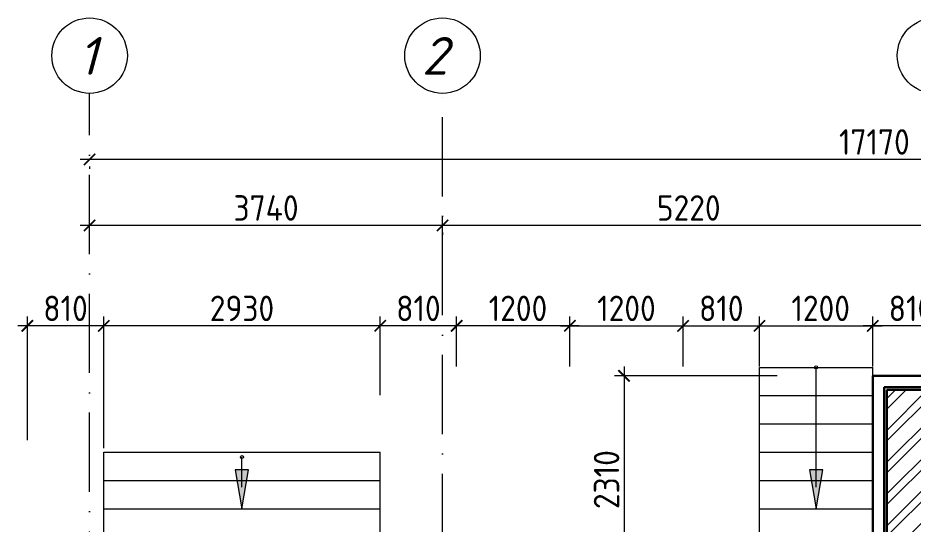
# Model space of a CAD drawing. Header units: millimetres. Extents: x 854812 to 1164625, y 589925 to 823301.
# Drawn here: x 959683 to 969170, y 705563 to 710930 of the extents above; entities that cross this region are included whole.
import ezdxf
from ezdxf.enums import TextEntityAlignment as Align

# ---------------------------------------------------------------- set-up
doc = ezdxf.new("R2010")
doc.units = ezdxf.units.MM
doc.linetypes.add('ACAD_ISO10W100', pattern=[18, 12, -3, 0, -3])
doc.linetypes.add('JIS_08_15', pattern=[17.25, 15, -0.75, 0.75, -0.75])
doc.layers.get('Defpoints').update_dxf_attribs({"color": 40})
for name, color, linetype, lineweight in [('АР_Штрих_материалы', 27, 'Continuous', 9), ('оси', 50, 'JIS_08_15', 9), ('размеры', 215, 'Continuous', 13), ('стены', 172, 'Continuous', 30), ('текст', 7, 'Continuous', 13), ('УКАЗАТЕЛЬ', 6, 'Continuous', 13)]:
    doc.layers.add(name, color=color, linetype=linetype, lineweight=lineweight)
doc.styles.add('GOST 2.304', font='isocpeur.ttf', dxfattribs={"width": 0.9})
doc.styles.add('Isocpeur', font='isocpeui.ttf')
doc.dimstyles.new('1', dxfattribs={"dimscale": 100, "dimtxt": 2.7, "dimasz": 1.2, "dimexe": 1, "dimexo": 1, "dimgap": 0.5, "dimtad": 1, "dimdec": 0, "dimzin": 0, "dimdsep": 46, "dimtxsty": 'GOST 2.304', "dimblk": 'ARCHTICK', "dimcen": 0.09, "dimdle": 1, "dimclrd": 256, "dimclre": 256, "dimclrt": 7, "dimadec": 0, "dimazin": 0, "dimtfac": 1, "dimtdec": 0, "dimtmove": 1, "dimatfit": 3, "dimldrblk": 'ARCHTICK', "dimfxl": 100, "dimtolj": 1, "dimtzin": 0, "dimlwd": 5, "dimlwe": 5, "dimarcsym": 1})

# ---------------------------------------------------------------- blocks, each defined once
blk = doc.blocks.new('_ArchTick')
at = {"color": 0, "linetype": 'ByBlock', "const_width": 0.15}
blk.add_lwpolyline([(-0.5, -0.5), (0.5, 0.5)], dxfattribs=at)
blk = doc.blocks.new('*D141')
at = {"layer": 'Defpoints', "color": 0, "ltscale": 0.1}
for p in [(968742.5, 707665.3), (967542.5, 707412.9), (968742.5, 707412.9)]:
    blk.add_point(p, dxfattribs=at)
at = {"layer": 'размеры', "lineweight": 5, "ltscale": 0.1}
for p, q in [((967542.5, 707512.9), (967542.5, 707765.3)), ((968742.5, 707512.9), (968742.5, 707765.3)), ((967442.5, 707665.3), (968842.5, 707665.3))]:
    blk.add_line(p, q, dxfattribs=at)
at = {"layer": 'размеры', "lineweight": 5, "ltscale": 0.1, "xscale": 120, "yscale": 120, "zscale": 120, "rotation": 180}
blk.add_blockref('_ArchTick', (967542.5, 707665.3), dxfattribs=at)
at = {"layer": 'размеры', "lineweight": 5, "ltscale": 0.1, "xscale": 120, "yscale": 120, "zscale": 120}
blk.add_blockref('_ArchTick', (968742.5, 707665.3), dxfattribs=at)
at = {"layer": 'размеры', "color": 7, "ltscale": 0.1, "insert": (968190.8, 707850.3), "char_height": 270, "attachment_point": 5, "style": 'GOST 2.304'}
blk.add_mtext('\\A1;1200', dxfattribs=at)
blk = doc.blocks.new('*D161')
at = {"layer": 'Defpoints', "color": 0, "ltscale": 0.1}
for p in [(968742.5, 707665.3), (968742.5, 707135.3), (969552.5, 707135.3)]:
    blk.add_point(p, dxfattribs=at)
at = {"layer": 'размеры', "lineweight": 5, "ltscale": 0.1}
for p, q in [((968742.5, 707235.3), (968742.5, 707765.3)), ((969552.5, 707235.3), (969552.5, 707765.3)), ((969652.5, 707665.3), (968642.5, 707665.3))]:
    blk.add_line(p, q, dxfattribs=at)
at = {"layer": 'размеры', "lineweight": 5, "ltscale": 0.1, "xscale": 120, "yscale": 120, "zscale": 120, "rotation": 180}
blk.add_blockref('_ArchTick', (968742.5, 707665.3), dxfattribs=at)
at = {"layer": 'размеры', "lineweight": 5, "ltscale": 0.1, "xscale": 120, "yscale": 120, "zscale": 120}
blk.add_blockref('_ArchTick', (969552.5, 707665.3), dxfattribs=at)
at = {"layer": 'размеры', "color": 7, "ltscale": 0.1, "insert": (969147.5, 707850.3), "char_height": 270, "attachment_point": 5, "style": 'GOST 2.304'}
blk.add_mtext('\\A1;810', dxfattribs=at)
blk = doc.blocks.new('*D162')
at = {"layer": 'Defpoints', "color": 0, "ltscale": 0.1}
for p in [(966732.5, 707665.3), (965532.5, 707135.3), (966732.5, 707135.3)]:
    blk.add_point(p, dxfattribs=at)
at = {"layer": 'размеры', "lineweight": 5, "ltscale": 0.1}
for p, q in [((965532.5, 707235.3), (965532.5, 707765.3)), ((966732.5, 707235.3), (966732.5, 707765.3)), ((965432.5, 707665.3), (966832.5, 707665.3))]:
    blk.add_line(p, q, dxfattribs=at)
at = {"layer": 'размеры', "lineweight": 5, "ltscale": 0.1, "xscale": 120, "yscale": 120, "zscale": 120, "rotation": 180}
blk.add_blockref('_ArchTick', (965532.5, 707665.3), dxfattribs=at)
at = {"layer": 'размеры', "lineweight": 5, "ltscale": 0.1, "xscale": 120, "yscale": 120, "zscale": 120}
blk.add_blockref('_ArchTick', (966732.5, 707665.3), dxfattribs=at)
at = {"layer": 'размеры', "color": 7, "ltscale": 0.1, "insert": (966132.5, 707850.3), "char_height": 270, "attachment_point": 5, "style": 'GOST 2.304'}
blk.add_mtext('\\A1;1200', dxfattribs=at)
blk = doc.blocks.new('*D163')
at = {"layer": 'Defpoints', "color": 0, "ltscale": 0.1}
for p in [(967542.5, 707665.3), (966732.5, 707135.3), (967542.5, 707135.3)]:
    blk.add_point(p, dxfattribs=at)
at = {"layer": 'размеры', "lineweight": 5, "ltscale": 0.1}
for p, q in [((966732.5, 707235.3), (966732.5, 707765.3)), ((967542.5, 707235.3), (967542.5, 707765.3)), ((966632.5, 707665.3), (967642.5, 707665.3))]:
    blk.add_line(p, q, dxfattribs=at)
at = {"layer": 'размеры', "lineweight": 5, "ltscale": 0.1, "xscale": 120, "yscale": 120, "zscale": 120, "rotation": 180}
blk.add_blockref('_ArchTick', (966732.5, 707665.3), dxfattribs=at)
at = {"layer": 'размеры', "lineweight": 5, "ltscale": 0.1, "xscale": 120, "yscale": 120, "zscale": 120}
blk.add_blockref('_ArchTick', (967542.5, 707665.3), dxfattribs=at)
at = {"layer": 'размеры', "color": 7, "ltscale": 0.1, "insert": (967137.5, 707850.3), "char_height": 270, "attachment_point": 5, "style": 'GOST 2.304'}
blk.add_mtext('\\A1;810', dxfattribs=at)
blk = doc.blocks.new('*D164')
at = {"layer": 'Defpoints', "color": 0, "ltscale": 0.1}
for p in [(963522.5, 707665.3), (963522.5, 707135.3), (964332.5, 707135.3)]:
    blk.add_point(p, dxfattribs=at)
at = {"layer": 'размеры', "lineweight": 5, "ltscale": 0.1}
for p, q in [((963522.5, 707235.3), (963522.5, 707765.3)), ((964332.5, 707235.3), (964332.5, 707765.3)), ((964432.5, 707665.3), (963422.5, 707665.3))]:
    blk.add_line(p, q, dxfattribs=at)
at = {"layer": 'размеры', "lineweight": 5, "ltscale": 0.1, "xscale": 120, "yscale": 120, "zscale": 120, "rotation": 180}
blk.add_blockref('_ArchTick', (963522.5, 707665.3), dxfattribs=at)
at = {"layer": 'размеры', "lineweight": 5, "ltscale": 0.1, "xscale": 120, "yscale": 120, "zscale": 120}
blk.add_blockref('_ArchTick', (964332.5, 707665.3), dxfattribs=at)
at = {"layer": 'размеры', "color": 7, "ltscale": 0.1, "insert": (963927.5, 707850.3), "char_height": 270, "attachment_point": 5, "style": 'GOST 2.304'}
blk.add_mtext('\\A1;810', dxfattribs=at)
blk = doc.blocks.new('*D165')
at = {"layer": 'Defpoints', "color": 0, "ltscale": 0.1}
for p in [(959782.5, 707665.3), (960592.5, 707493.4), (959782.5, 706354.6)]:
    blk.add_point(p, dxfattribs=at)
at = {"layer": 'размеры', "lineweight": 5, "ltscale": 0.1}
for p, q in [((959782.5, 706454.6), (959782.5, 707765.3)), ((960592.5, 707593.4), (960592.5, 707765.3)), ((960692.5, 707665.3), (959682.5, 707665.3))]:
    blk.add_line(p, q, dxfattribs=at)
at = {"layer": 'размеры', "lineweight": 5, "ltscale": 0.1, "xscale": 120, "yscale": 120, "zscale": 120, "rotation": 180}
blk.add_blockref('_ArchTick', (959782.5, 707665.3), dxfattribs=at)
at = {"layer": 'размеры', "lineweight": 5, "ltscale": 0.1, "xscale": 120, "yscale": 120, "zscale": 120}
blk.add_blockref('_ArchTick', (960592.5, 707665.3), dxfattribs=at)
at = {"layer": 'размеры', "color": 7, "ltscale": 0.1, "insert": (960187.5, 707850.3), "char_height": 270, "attachment_point": 5, "style": 'GOST 2.304'}
blk.add_mtext('\\A1;810', dxfattribs=at)
blk = doc.blocks.new('*D174')
at = {"layer": 'Defpoints', "color": 0}
for p in [(960442.5, 709453.2), (960442.5, 709430), (977612.5, 709453.2)]:
    blk.add_point(p, dxfattribs=at)
at = {"layer": 'размеры', "lineweight": 5}
for p, q in [((977712.5, 709430), (960342.5, 709430)), ((960442.5, 709353.2), (960442.5, 709330)), ((977612.5, 709353.2), (977612.5, 709330))]:
    blk.add_line(p, q, dxfattribs=at)
at = {"layer": 'размеры', "lineweight": 5, "xscale": 120, "yscale": 120, "zscale": 120, "rotation": 180}
blk.add_blockref('_ArchTick', (960442.5, 709430), dxfattribs=at)
at = {"layer": 'размеры', "lineweight": 5, "xscale": 120, "yscale": 120, "zscale": 120}
blk.add_blockref('_ArchTick', (977612.5, 709430), dxfattribs=at)
at = {"layer": 'размеры', "color": 7, "insert": (968760, 709615), "char_height": 270, "attachment_point": 5, "style": 'GOST 2.304'}
blk.add_mtext('\\A1;17170', dxfattribs=at)
blk = doc.blocks.new('*D178')
at = {"layer": 'Defpoints', "color": 0}
for p in [(964182.5, 708753.2), (969402.5, 708753.2), (964182.5, 708730)]:
    blk.add_point(p, dxfattribs=at)
at = {"layer": 'размеры', "lineweight": 5}
for p, q in [((969502.5, 708730), (964082.5, 708730)), ((964182.5, 708653.2), (964182.5, 708630)), ((969402.5, 708653.2), (969402.5, 708630))]:
    blk.add_line(p, q, dxfattribs=at)
at = {"layer": 'размеры', "lineweight": 5, "xscale": 120, "yscale": 120, "zscale": 120, "rotation": 180}
blk.add_blockref('_ArchTick', (964182.5, 708730), dxfattribs=at)
at = {"layer": 'размеры', "lineweight": 5, "xscale": 120, "yscale": 120, "zscale": 120}
blk.add_blockref('_ArchTick', (969402.5, 708730), dxfattribs=at)
at = {"layer": 'размеры', "color": 7, "insert": (966792.5, 708915), "char_height": 270, "attachment_point": 5, "style": 'GOST 2.304'}
blk.add_mtext('\\A1;5220', dxfattribs=at)
blk = doc.blocks.new('*D179')
at = {"layer": 'Defpoints', "color": 0, "ltscale": 0.1}
for p in [(960442.5, 708730), (960442.5, 708370.6), (964182.5, 708370.6)]:
    blk.add_point(p, dxfattribs=at)
at = {"layer": 'размеры', "lineweight": 5, "ltscale": 0.1}
for p, q in [((960442.5, 708470.6), (960442.5, 708830)), ((964182.5, 708470.6), (964182.5, 708830)), ((964282.5, 708730), (960342.5, 708730))]:
    blk.add_line(p, q, dxfattribs=at)
at = {"layer": 'размеры', "lineweight": 5, "ltscale": 0.1, "xscale": 120, "yscale": 120, "zscale": 120, "rotation": 180}
blk.add_blockref('_ArchTick', (960442.5, 708730), dxfattribs=at)
at = {"layer": 'размеры', "lineweight": 5, "ltscale": 0.1, "xscale": 120, "yscale": 120, "zscale": 120}
blk.add_blockref('_ArchTick', (964182.5, 708730), dxfattribs=at)
at = {"layer": 'размеры', "color": 7, "ltscale": 0.1, "insert": (962312.5, 708915), "char_height": 270, "attachment_point": 5, "style": 'GOST 2.304'}
blk.add_mtext('\\A1;3740', dxfattribs=at)
blk = doc.blocks.new('*D125')
at = {"layer": 'Defpoints', "color": 0, "ltscale": 0.1}
for p in [(960592.5, 707665.3), (963522.5, 706831.8), (960592.5, 706267.3)]:
    blk.add_point(p, dxfattribs=at)
at = {"layer": 'размеры', "lineweight": 5, "ltscale": 0.1}
for p, q in [((960592.5, 706367.3), (960592.5, 707765.3)), ((963522.5, 706931.8), (963522.5, 707765.3)), ((963622.5, 707665.3), (960492.5, 707665.3))]:
    blk.add_line(p, q, dxfattribs=at)
at = {"layer": 'размеры', "lineweight": 5, "ltscale": 0.1, "xscale": 120, "yscale": 120, "zscale": 120, "rotation": 180}
blk.add_blockref('_ArchTick', (960592.5, 707665.3), dxfattribs=at)
at = {"layer": 'размеры', "lineweight": 5, "ltscale": 0.1, "xscale": 120, "yscale": 120, "zscale": 120}
blk.add_blockref('_ArchTick', (963522.5, 707665.3), dxfattribs=at)
at = {"layer": 'размеры', "color": 7, "ltscale": 0.1, "insert": (962057.5, 707850.3), "char_height": 270, "attachment_point": 5, "style": 'GOST 2.304'}
blk.add_mtext('\\A1;2930', dxfattribs=at)
blk = doc.blocks.new('*D192')
at = {"layer": 'Defpoints', "color": 0, "ltscale": 0.1}
for p in [(967829.1, 707135.1), (966106.4, 704825.3), (966552.9, 704825.3)]:
    blk.add_point(p, dxfattribs=at)
at = {"layer": 'размеры', "lineweight": 5, "ltscale": 0.1}
for p, q in [((966106.4, 707235.1), (966106.4, 704725.3)), ((967729.1, 707135.1), (966006.4, 707135.1)), ((966452.9, 704825.3), (966006.4, 704825.3))]:
    blk.add_line(p, q, dxfattribs=at)
at = {"layer": 'размеры', "lineweight": 5, "ltscale": 0.1, "xscale": 120, "yscale": 120, "zscale": 120}
for p, rotation in [((966106.4, 707135.1), 90), ((966106.4, 704825.3), 270)]:
    blk.add_blockref('_ArchTick', p, dxfattribs=dict(at, rotation=rotation))
at = {"layer": 'размеры', "color": 7, "ltscale": 0.1, "insert": (965921.4, 706034.9), "char_height": 270, "attachment_point": 5, "rotation": 90, "style": 'GOST 2.304'}
blk.add_mtext('\\A1;2310', dxfattribs=at)
blk = doc.blocks.new('*D341')
at = {"layer": 'Defpoints', "color": 0, "ltscale": 0.1}
for p in [(964332.5, 707665.3), (964332.5, 707135.3), (965532.5, 707135.3)]:
    blk.add_point(p, dxfattribs=at)
at = {"layer": 'размеры', "lineweight": 5, "ltscale": 0.1}
for p, q in [((964332.5, 707235.3), (964332.5, 707765.3)), ((965532.5, 707235.3), (965532.5, 707765.3)), ((965632.5, 707665.3), (964232.5, 707665.3))]:
    blk.add_line(p, q, dxfattribs=at)
at = {"layer": 'размеры', "lineweight": 5, "ltscale": 0.1, "xscale": 120, "yscale": 120, "zscale": 120, "rotation": 180}
blk.add_blockref('_ArchTick', (964332.5, 707665.3), dxfattribs=at)
at = {"layer": 'размеры', "lineweight": 5, "ltscale": 0.1, "xscale": 120, "yscale": 120, "zscale": 120}
blk.add_blockref('_ArchTick', (965532.5, 707665.3), dxfattribs=at)
at = {"layer": 'размеры', "color": 7, "ltscale": 0.1, "insert": (964982.5, 707850.3), "char_height": 270, "attachment_point": 5, "style": 'GOST 2.304'}
blk.add_mtext('\\A1;1200', dxfattribs=at)

msp = doc.modelspace()

# ---------------------------------------------------------------- hatches: boundary and pattern name
at = {"layer": 'АР_Штрих_материалы', "ltscale": 100}
h = msp.add_hatch(dxfattribs=at)
h.set_pattern_fill('ANSI32', color=256, scale=25, style=0)
h.paths.add_polyline_path([(965292.6, 697505.3), (964782.6, 697505.3), (964782.6, 691545.1), (965292.6, 691545.1), (965292.6, 692055.1), (966142.5, 692055.1), (966142.5, 692565.1), (965292.6, 692565.1), (965292.6, 694735.1), (965172.3, 694735.1), (965032.3, 694735.1), (965032.3, 694875.1), (965172.3, 694875.1), (965292.6, 694875.1), (965292.6, 695005.1), (965292.6, 695255.1), (965172.3, 695255.1), (965032.3, 695255.1), (965032.3, 695395.1), (965172.3, 695395.1), (965292.6, 695395.1)])
h.paths.add_polyline_path([(965032.3, 695135.1), (965172.3, 695135.1), (965172.3, 694995.1), (965032.3, 694995.1)], flags=16)
edge = h.paths.add_edge_path()
edge.add_ellipse((968895.1, 694530.6), major_axis=(-0.1, 300), ratio=0.95522, start_angle=0, end_angle=206.38394)
edge.add_line((969022.5, 694261.9), (969022.5, 694199.4))
edge.add_ellipse((968895.3, 693930.6), major_axis=(-0.1, 300), ratio=0.95522, start_angle=333.59626, end_angle=333.62066, ccw=False)
edge.add_line((969022.6, 694199.3), (969022.8, 693661.9))
edge.add_ellipse((968895.3, 693930.6), major_axis=(-0.1, 300), ratio=0.95522, start_angle=180, end_angle=206.33976)
edge.add_line((969022.5, 693661.7), (969022.5, 693630.6))
edge.add_line((969022.5, 693630.6), (969022.5, 692565.1))
edge.add_line((969022.5, 692565.1), (968042.5, 692565.1))
edge.add_line((968042.5, 692565.1), (968042.5, 692055.1))
edge.add_line((968042.5, 692055.1), (968892.5, 692055.1))
edge.add_line((968892.5, 692055.1), (968892.5, 691405))
edge.add_line((968892.5, 691405), (969402.5, 691405))
edge.add_line((969402.5, 691405), (969402.5, 694365.1))
edge.add_line((969402.5, 694365.1), (969022.6, 694365.1))
edge.add_line((969022.6, 694365.1), (969022.6, 694261.9))
edge = h.paths.add_edge_path()
edge.add_ellipse((968895.1, 694530.6), major_axis=(-0.1, 300), ratio=0.95522, start_angle=333.59626, end_angle=359.96388)
edge.add_line((968895.2, 694830.6), (968895, 694830.6))
edge.add_ellipse((968895.1, 694530.6), major_axis=(-0.1, 300), ratio=0.95522, start_angle=0, end_angle=206.38394)
edge.add_line((969022.5, 694261.9), (969022.5, 694799.3))
edge.add_ellipse((968895.1, 694530.6), major_axis=(-0.1, 300), ratio=0.95522, start_angle=333.59626, end_angle=359.96388, ccw=False)
edge.add_line((969022.4, 694799.3), (969022.6, 694365.1))
edge.add_line((969022.6, 694365.1), (969402.5, 694365.1))
edge.add_line((969402.5, 694365.1), (969402.5, 696545.1))
edge.add_line((969402.5, 696545.1), (969022.5, 696545.1))
edge.add_line((969022.5, 696545.1), (968892.5, 696545.1))
edge.add_line((968892.5, 696545.1), (968892.5, 696425.1))
edge.add_line((968892.5, 696425.1), (969022.5, 696425.1))
edge.add_line((969022.5, 696425.1), (969022.5, 694365.1))
edge.add_line((969022.5, 694365.1), (969022.6, 694365.1))
edge.add_line((969022.6, 694365.1), (969022.4, 694799.3))
edge = h.paths.add_edge_path(flags=16)
edge.add_line((969010.4, 694760.8), (969010.5, 694530.6))
edge.add_line((969010.5, 694530.6), (969010.6, 694300.4))
edge.add_ellipse((968988.6, 694300.3), major_axis=(15.6, 15.6), ratio=1, start_angle=242.77843, end_angle=315.27124, ccw=False)
edge.add_ellipse((968894.7, 694530.5), major_axis=(276.2, 8.2), ratio=0.976714, start_angle=178.26503, end_angle=289.68356, ccw=False)
edge.add_ellipse((968894.7, 694530.6), major_axis=(-276.2, 8.1), ratio=0.976714, start_angle=-109.68356, end_angle=1.73497, ccw=False)
edge.add_ellipse((968988.4, 694760.9), major_axis=(15.6, -15.6), ratio=1, start_angle=44.76657, end_angle=117.25939, ccw=False)
h.paths.add_polyline_path([(968082.5, 696545.1), (967982.5, 696545.1), (967982.5, 697575.1), (967862.5, 697575.1), (967862.5, 696545.1), (965292.6, 696545.1), (965292.6, 696425.1), (966292.6, 696425.1), (966292.6, 696425.1), (968082.5, 696425.1)])
h.paths.add_polyline_path([(966412.6, 696425.1), (966292.6, 696425.1), (966292.6, 695125.1), (966232.6, 695125.1), (966232.6, 695005.1), (966412.6, 695005.1)])
h.paths.add_polyline_path([(965422.6, 695125.1), (965292.6, 695125.1), (965292.6, 695005.1), (965422.6, 695005.1)], flags=17)
h.paths.add_polyline_path([(977072.5, 699765.3), (973552.5, 699765.3), (973302.5, 699765.3), (972192.5, 699765.3), (972192.5, 698164.9), (973792.5, 698164.9), (973792.5, 698284.9), (972572.5, 698284.9), (972572.5, 699385.1), (973142.5, 699385.2), (973142.5, 699505.4), (973142.5, 699645.4), (973282.5, 699645.4), (973282.5, 699505.4), (973282.5, 699385.2), (973672.5, 699385.3), (973672.5, 699094.9), (973792.5, 699094.9), (973792.5, 699385.3), (974182.5, 699385.3), (974182.5, 699505.4), (974182.5, 699645.4), (974322.5, 699645.4), (974322.5, 699505.4), (974322.5, 699385.3), (976412.5, 699385.3), (976412.5, 698505.3), (976922.5, 698505.3), (976922.5, 699385.1), (977072.5, 699385.1)])
h.paths.add_polyline_path([(972572.5, 695934.9), (972192.5, 695934.9), (972192.5, 694365.1), (972572.5, 694365.1)])
h.paths.add_polyline_path([(973552.5, 704165.3), (973302.5, 704165.3), (973302.5, 700935.3), (973552.5, 700935.3)])
h.paths.add_polyline_path([(970404.8, 701485.3), (969402.5, 701485.3), (969402.5, 701365.3), (970395.6, 701365.3)])
h.paths.add_polyline_path([(971092.5, 700025.4), (970972.5, 700025.4), (970972.5, 699765.4), (969792.5, 699765.3), (969792.5, 699645.5), (971092.5, 699645.5)])
h.paths.add_polyline_path([(973302.5, 701055.3), (973172.5, 701055.3), (973172.5, 700935.3), (973302.5, 700935.3)])
h.paths.add_polyline_path([(973552.5, 700025.3), (973302.5, 700025.3), (973302.5, 699765.3), (973552.5, 699765.3)])
h.paths.add_polyline_path([(972762.5, 706475.3), (972612.5, 706475.3), (972612.5, 706985.3), (972102.5, 706985.3), (972102.5, 706475.3), (971952.5, 706475.3), (971952.5, 705965.3), (972762.5, 705965.3)])
h.paths.add_polyline_path([(976922.5, 693345.8), (976412.5, 693345.8), (976412.5, 692565.1), (976262.5, 692565.1), (976262.5, 692055.1), (976412.5, 692055.1), (976412.5, 691545.1), (976922.5, 691545.1)])
edge = h.paths.add_edge_path()
edge.add_line((976412.5, 694545.8), (976922.5, 694545.8))
edge.add_line((976922.5, 694545.8), (976922.5, 697505.3))
edge.add_line((976922.5, 697505.3), (976412.5, 697505.3))
edge.add_line((976412.5, 697505.3), (976412.5, 697285.3))
edge.add_line((976412.5, 697285.3), (973734.9, 697285.3))
edge.add_arc((973671, 697680.2), 400, 260.8044, 279.1956, ccw=False)
edge.add_line((973607.1, 697285.3), (972572.5, 697285.3))
edge.add_line((972572.5, 697285.3), (972572.5, 697354.9))
edge.add_line((972572.5, 697354.9), (972192.5, 697354.9))
edge.add_line((972192.5, 697354.9), (972192.5, 696844.9))
edge.add_line((972192.5, 696844.9), (972572.5, 696844.9))
edge.add_line((972572.5, 696844.9), (972572.5, 697165.3))
edge.add_line((972572.5, 697165.3), (976412.5, 697165.3))
edge.add_line((976412.5, 697165.3), (976412.5, 694545.8))
h.paths.add_polyline_path([(970972.5, 700865.4), (971092.5, 700865.4), (971092.5, 700935.3), (972262.5, 700935.3), (972262.5, 701055.3), (971092.5, 701055.3), (971092.5, 701485.3), (970404.8, 701485.3), (970395.6, 701365.3), (970972.5, 701365.3)])
h.paths.add_polyline_path([(972042.5, 690765.1), (972042.5, 690255.1), (972192.5, 690255.1), (972192.5, 689745.1), (972702.5, 689745.1), (972702.5, 692055.1), (974962.5, 692055.1), (974962.5, 692565.1), (972572.5, 692565.1), (972572.5, 694365.1), (972192.5, 694365.1), (972192.5, 690765.1)])
h = msp.add_hatch(dxfattribs=at)
h.set_pattern_fill('ANSI32', color=256, scale=25, style=0)
h.paths.add_polyline_path([(969402.5, 705965.3), (970752.5, 705965.3), (970752.5, 706475.1), (969402.5, 706475.1), (969402.5, 706985.1), (968892.5, 706985.1), (968892.5, 704675.3), (968742.5, 704675.3), (968742.5, 704165.6), (969022.5, 704165.6), (969022.5, 699765.3), (968892.5, 699765.3), (968892.5, 699385.3), (969792.5, 699385.3), (969792.5, 699765.3), (969402.5, 699765.3)])
h.paths.add_polyline_path([(967542.5, 704675.3), (967392.5, 704675.3), (967392.5, 705185.3), (966882.5, 705185.3), (966882.5, 704675.3), (966732.5, 704675.3), (966732.5, 704165.5), (967542.5, 704165.5)])
at = {"layer": 'текст', "ltscale": 0.1}
h = msp.add_hatch(color=7, dxfattribs=at)
h.dxf.hatch_style = 1
h.paths.add_polyline_path([(962057.5, 706138.2), (961986.8, 706138.2), (962057.5, 705725.3), (962128.1, 706138.2)])
h = msp.add_hatch(color=7, dxfattribs=at)
h.dxf.hatch_style = 1
h.paths.add_polyline_path([(968142.5, 706138.2), (968071.9, 706138.2), (968142.5, 705725.3), (968213.2, 706138.2)])

# ---------------------------------------------------------------- linework, layer by layer
at = {"layer": 'оси', "color": 7, "linetype": 'ACAD_ISO10W100', "ltscale": 70}
for p, q in [((960442.5, 703385.7), (960442.5, 710130)), ((964182.5, 703997.1), (964182.5, 710130))]:
    msp.add_line(p, q, dxfattribs=at)
at = {"layer": 'стены', "ltscale": 0.1}
for p, q in [((968742.5, 704165.1), (968742.5, 707135.1)), ((968742.5, 707135.1), (969552.5, 707135.1)), ((968862.5, 704675.1), (968862.5, 707015.1)), ((968862.5, 707015.1), (969432.5, 707015.1)), ((968892.5, 704675.1), (968892.5, 706985.1)), ((968892.5, 706985.1), (969402.5, 706985.1))]:
    msp.add_line(p, q, dxfattribs=at)
at = {"layer": 'текст', "color": 7, "ltscale": 0.1}
for points in [[(968142.5, 705954.2), (968142.5, 707225.3)], [(962057.5, 705954.2), (962057.5, 706273.9)]]:
    msp.add_lwpolyline(points, dxfattribs=at)
for points in [[(962057.5, 706138.2), (961986.8, 706138.2), (962057.5, 705725.3), (962128.1, 706138.2)], [(968142.5, 706138.2), (968071.9, 706138.2), (968142.5, 705725.3), (968213.2, 706138.2)]]:
    msp.add_lwpolyline(points, close=True, dxfattribs=at)
at = {"layer": 'текст', "color": 7}
for centre in [(960442.5, 710530), (964182.5, 710530), (969402.5, 710530)]:
    msp.add_circle(centre, 400, dxfattribs=at)
at = {"layer": 'текст', "color": 7, "ltscale": 0.1}
for centre in [(968142.5, 707225.3), (962057.5, 706273.9)]:
    msp.add_circle(centre, 15.9, dxfattribs=at)
at = {"layer": 'УКАЗАТЕЛЬ', "ltscale": 0.1}
for p, q in [((967542.5, 705335.3), (967542.5, 707225.3)), ((967542.5, 707225.3), (968742.5, 707225.3)), ((968742.5, 705335.3), (968742.5, 707225.3)), ((967542.5, 706925.3), (968742.5, 706925.3)), ((967542.5, 706625.3), (968742.5, 706625.3)), ((960592.5, 705335.3), (960592.5, 706325.3)), ((960592.5, 706325.3), (963522.5, 706325.3)), ((963522.5, 705335.3), (963522.5, 706325.3)), ((967542.5, 706325.3), (968742.5, 706325.3)), ((960592.5, 706025.3), (963522.5, 706025.3)), ((967542.5, 706025.3), (968742.5, 706025.3)), ((960592.5, 705725.3), (963522.5, 705725.3)), ((967542.5, 705725.3), (968742.5, 705725.3))]:
    msp.add_line(p, q, dxfattribs=at)

# ---------------------------------------------------------------- texts
at = {"layer": 'текст', "color": 7, "style": 'Isocpeur'}
for s, p in [('1', (960423.5, 710327.7)), ('2', (964100.2, 710327.7))]:
    msp.add_text(s, height=400, dxfattribs=at).set_placement(p, align=Align.CENTER)

# ---------------------------------------------------------------- dimensions: what is measured, and where the dimension line sits
at = {"layer": 'размеры'}
dim = msp.add_linear_dim(base=(960442.5, 709430), p1=(977612.5, 709453.2), p2=(960442.5, 709453.2), angle=180, dimstyle='1', dxfattribs=at)
dim.commit()
dim.dimension.update_dxf_attribs({"geometry": '*D174', "text_midpoint": (968760, 709430), "dimtype": 160})
at = {"layer": 'размеры', "ltscale": 0.1}
for base, p1, p2, angle, picture, middle in [((960442.5, 708730), (964182.5, 708370.6), (960442.5, 708370.6), 180, '*D179', (962312.5, 708915)), ((959782.5, 707665.3), (960592.5, 707493.4), (959782.5, 706354.6), 180, '*D165', (960187.5, 707850.3)), ((960592.5, 707665.3), (963522.5, 706831.8), (960592.5, 706267.3), 180, '*D125', (962057.5, 707850.3)), ((963522.5, 707665.3), (964332.5, 707135.3), (963522.5, 707135.3), 180, '*D164', (963927.5, 707850.3)), ((967542.5, 707665.3), (966732.5, 707135.3), (967542.5, 707135.3), 0, '*D163', (967137.5, 707850.3)), ((968742.5, 707665.3), (969552.5, 707135.3), (968742.5, 707135.3), 180, '*D161', (969147.5, 707850.3))]:
    dim = msp.add_linear_dim(base=base, p1=p1, p2=p2, angle=angle, dimstyle='1', dxfattribs=at)
    dim.commit()
    dim.dimension.update_dxf_attribs({"geometry": picture, "text_midpoint": middle})
at = {"layer": 'размеры'}
dim = msp.add_linear_dim(base=(964182.5, 708730), p1=(969402.5, 708753.2), p2=(964182.5, 708753.2), angle=180, dimstyle='1', dxfattribs=at)
dim.commit()
dim.dimension.update_dxf_attribs({"geometry": '*D178', "text_midpoint": (966792.5, 708915)})
at = {"layer": 'размеры', "ltscale": 0.1}
for base, p1, p2, angle, picture, middle in [((964332.5, 707665.3), (965532.5, 707135.3), (964332.5, 707135.3), 180, '*D341', (964982.5, 707665.3)), ((966732.5, 707665.3), (965532.5, 707135.3), (966732.5, 707135.3), 0, '*D162', (966132.5, 707665.3)), ((968742.5, 707665.3), (967542.5, 707412.9), (968742.5, 707412.9), 180, '*D141', (968190.8, 707665.3)), ((966106.4, 704825.3), (967829.1, 707135.1), (966552.9, 704825.3), 90, '*D192', (966106.4, 706034.9))]:
    dim = msp.add_linear_dim(base=base, p1=p1, p2=p2, angle=angle, dimstyle='1', dxfattribs=at)
    dim.commit()
    dim.dimension.update_dxf_attribs({"geometry": picture, "text_midpoint": middle, "dimtype": 160})

doc.saveas('drawing.dxf')
